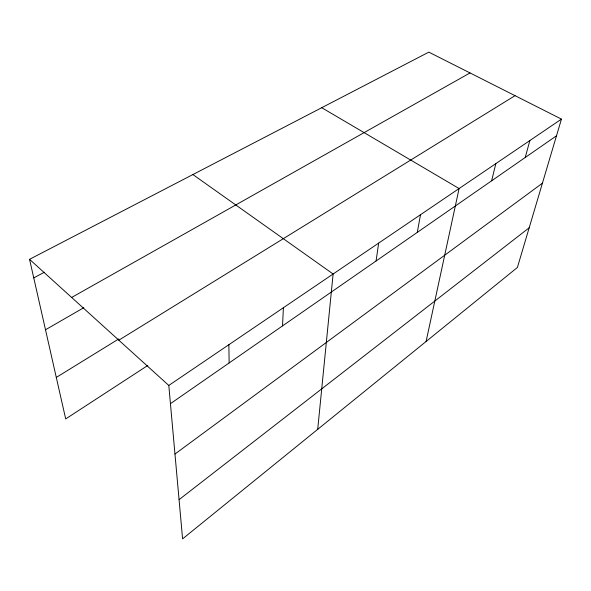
<?xml version="1.0" encoding="UTF-8"?>
<svg xmlns="http://www.w3.org/2000/svg" width="591" height="591" viewBox="0 0 591 591"><rect width="100%" height="100%" fill="white"/><g stroke="black" fill="none" stroke-linecap="round" stroke-linejoin="round"><path stroke-width="0.89" d="M282.535 325.892L283.392 307.726M317.707 429.339L333.117 273.995L192.895 174.559M376.083 260.986L378.654 243.108M417.283 232.403L420.504 214.725M426.089 341.487L459.096 188.544L321.74 107.702M491.609 180.824L495.842 163.618M525.236 157.494L529.861 140.54M561.45 119.116L517.398 267.472L182.589 538.866L168.804 385.45L29.55 259.316L428.83 52.134L561.45 119.116L168.804 385.45M179.066 499.654L529.181 227.786M174.966 454.043L542.42 183.195M170.444 403.675L556.493 135.804M147.765 365.474L65.69 418.923L29.55 259.316M118.828 340.187L515.027 95.668M56.293 377.427L118.835 338.894M45.5 329.771L83.759 307.719M71.651 297.45L470.015 72.937M33.753 277.888L44.34 272.244M228.865 344.716L229.138 362.948"/></g></svg>
